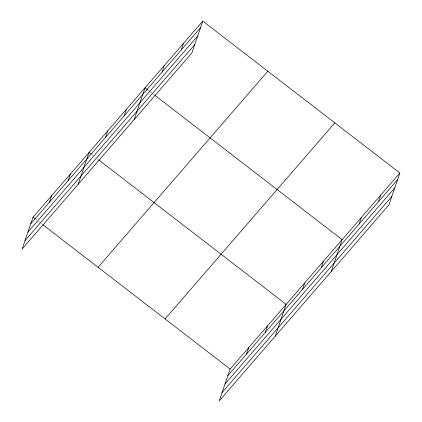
<?xml version="1.0" encoding="UTF-8"?>
<svg xmlns="http://www.w3.org/2000/svg" width="422" height="422" viewBox="0 0 422 422"><rect width="100%" height="100%" fill="white"/><g stroke="black" fill="none" stroke-linecap="round" stroke-linejoin="round"><path stroke-width="0.32" stroke-dasharray="2.11 1.58" d="M148.169 90.15L149.715 91.342M150.232 91.743L154.362 94.924M91.637 154.452L94.222 156.446M97.318 158.83L98.347 159.627M35.627 219.155L38.207 221.144M38.724 221.545L40.786 223.132M41.303 223.533L42.337 224.33"/><path stroke-width="0.63" d="M202.782 21.1L33.048 217.166L22.15 248.996L191.883 52.929L202.782 21.1L399.85 173.004L388.952 204.834L219.218 400.9L230.117 369.071L399.85 173.004M49.469 202.175L51.716 195.602M68.137 180.605L70.39 174.033M78.16 184.293L89.058 152.463L91.126 154.056M105.479 137.472L107.731 130.899M124.152 115.902L126.4 109.33M134.175 119.595L145.073 87.765L147.653 89.754M162.059 72.115L164.306 65.542M181.296 49.896L183.544 43.324M246.538 354.074L248.785 347.501M265.206 332.51L267.458 325.937M275.234 336.197L286.127 304.368L98.864 160.022M302.548 289.376L304.8 282.798M321.221 267.806L323.468 261.234M331.244 271.494L342.142 239.664L154.879 95.319M359.127 224.019L361.38 217.446M378.365 201.795L380.612 195.222M30.795 223.739L200.529 27.673M27.942 232.074L197.675 36.007M25.003 240.661L194.737 44.595M98.078 267.295L267.817 71.228M165.081 318.942L334.82 122.876M227.864 375.643L397.603 179.577M225.01 383.978L394.749 187.911M222.072 392.565L391.806 196.499M33.048 217.166L35.11 218.76M42.854 224.726L230.117 369.071"/></g></svg>
